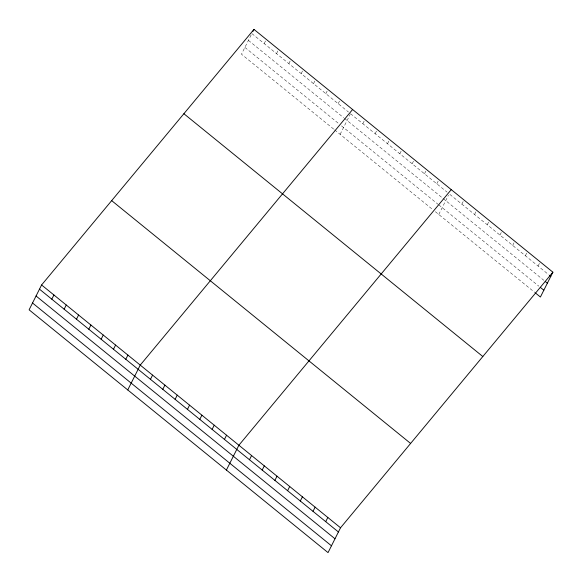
<?xml version="1.0" encoding="UTF-8"?>
<svg xmlns="http://www.w3.org/2000/svg" width="582" height="582" viewBox="0 0 582 582"><rect width="100%" height="100%" fill="white"/><g stroke="black" fill="none" stroke-linecap="round" stroke-linejoin="round"><path stroke-width="0.44" stroke-dasharray="2.91 2.18" d="M251.169 34.935L241.472 54.213L333.959 129.335M264.192 43.585L266.294 39.394M276.523 53.602L278.625 49.412M288.854 63.62L290.956 59.429M301.185 73.63L303.287 69.447M313.516 83.648L315.619 79.458M325.847 93.666L327.95 89.475M338.178 103.683L340.281 99.493M340.121 134.34L350.16 114.378M362.841 123.711L364.943 119.521M375.164 133.729L377.274 129.539M387.496 143.747L389.605 139.556M399.827 153.757L401.936 149.567M412.158 163.775L414.268 159.584M424.489 173.792L426.599 169.602M436.82 183.803L438.93 179.62M438.77 214.467L448.467 195.188M461.861 204.144L463.963 199.953M474.563 214.46L476.673 210.269M487.272 224.783L489.375 220.593M499.974 235.099L502.084 230.909M512.677 245.415L514.786 241.232M525.386 255.738L527.488 251.548M538.088 266.054L540.198 261.864M251.861 33.567L348.451 112.028M350.51 113.694L447.1 192.155M449.857 194.395L548.673 274.653M248.434 40.384L343.656 117.724M344.34 118.284L442.305 197.851M442.989 198.411L543.835 280.32M244.898 47.404L338.753 123.631M341.496 125.858L438.086 204.318M438.77 204.871L538.896 286.199M334.643 129.888L432.608 209.462M435.343 211.688L534.763 292.433"/><path stroke-width="0.87" d="M41.591 284.976L29.1 309.813L328.037 552.616L340.528 527.787L552.9 272.187L253.963 29.384L41.591 284.976L340.528 527.787M51.813 299.184L53.922 294.994M64.144 309.202L66.253 305.012M76.475 319.212L78.585 315.029M88.806 329.23L90.916 325.04M252.908 31.479L253.963 29.384M101.137 339.248L103.247 335.057M113.468 349.265L115.578 345.075M125.799 359.276L127.909 355.085M127.749 389.94L140.24 365.103L352.612 109.503M150.462 379.311L152.571 375.121M162.793 389.329L164.902 385.139M175.124 399.339L177.234 395.149M187.455 409.357L189.565 405.167M199.786 419.375L201.896 415.184M212.117 429.392L214.227 425.202M224.448 439.403L226.558 435.212M226.398 470.067L238.889 445.23L451.261 189.63M249.489 459.736L251.591 455.553M262.191 470.06L264.301 465.869M274.893 480.376L277.003 476.185M287.603 490.699L289.705 486.508M300.305 501.015L302.414 496.824M313.007 511.338L315.117 507.148M325.716 521.654L327.819 517.463M552.9 272.187L540.409 297.024L535.469 293.008M549.379 275.228L550.79 276.377M545.247 281.47L547.364 283.187M540.307 287.341L543.835 290.207M183.883 113.73L482.82 356.533M111.671 200.63L410.608 443.44M39.481 289.167L338.418 531.977M36.055 295.983L334.992 538.787M32.527 303.004L331.464 545.807"/></g></svg>
